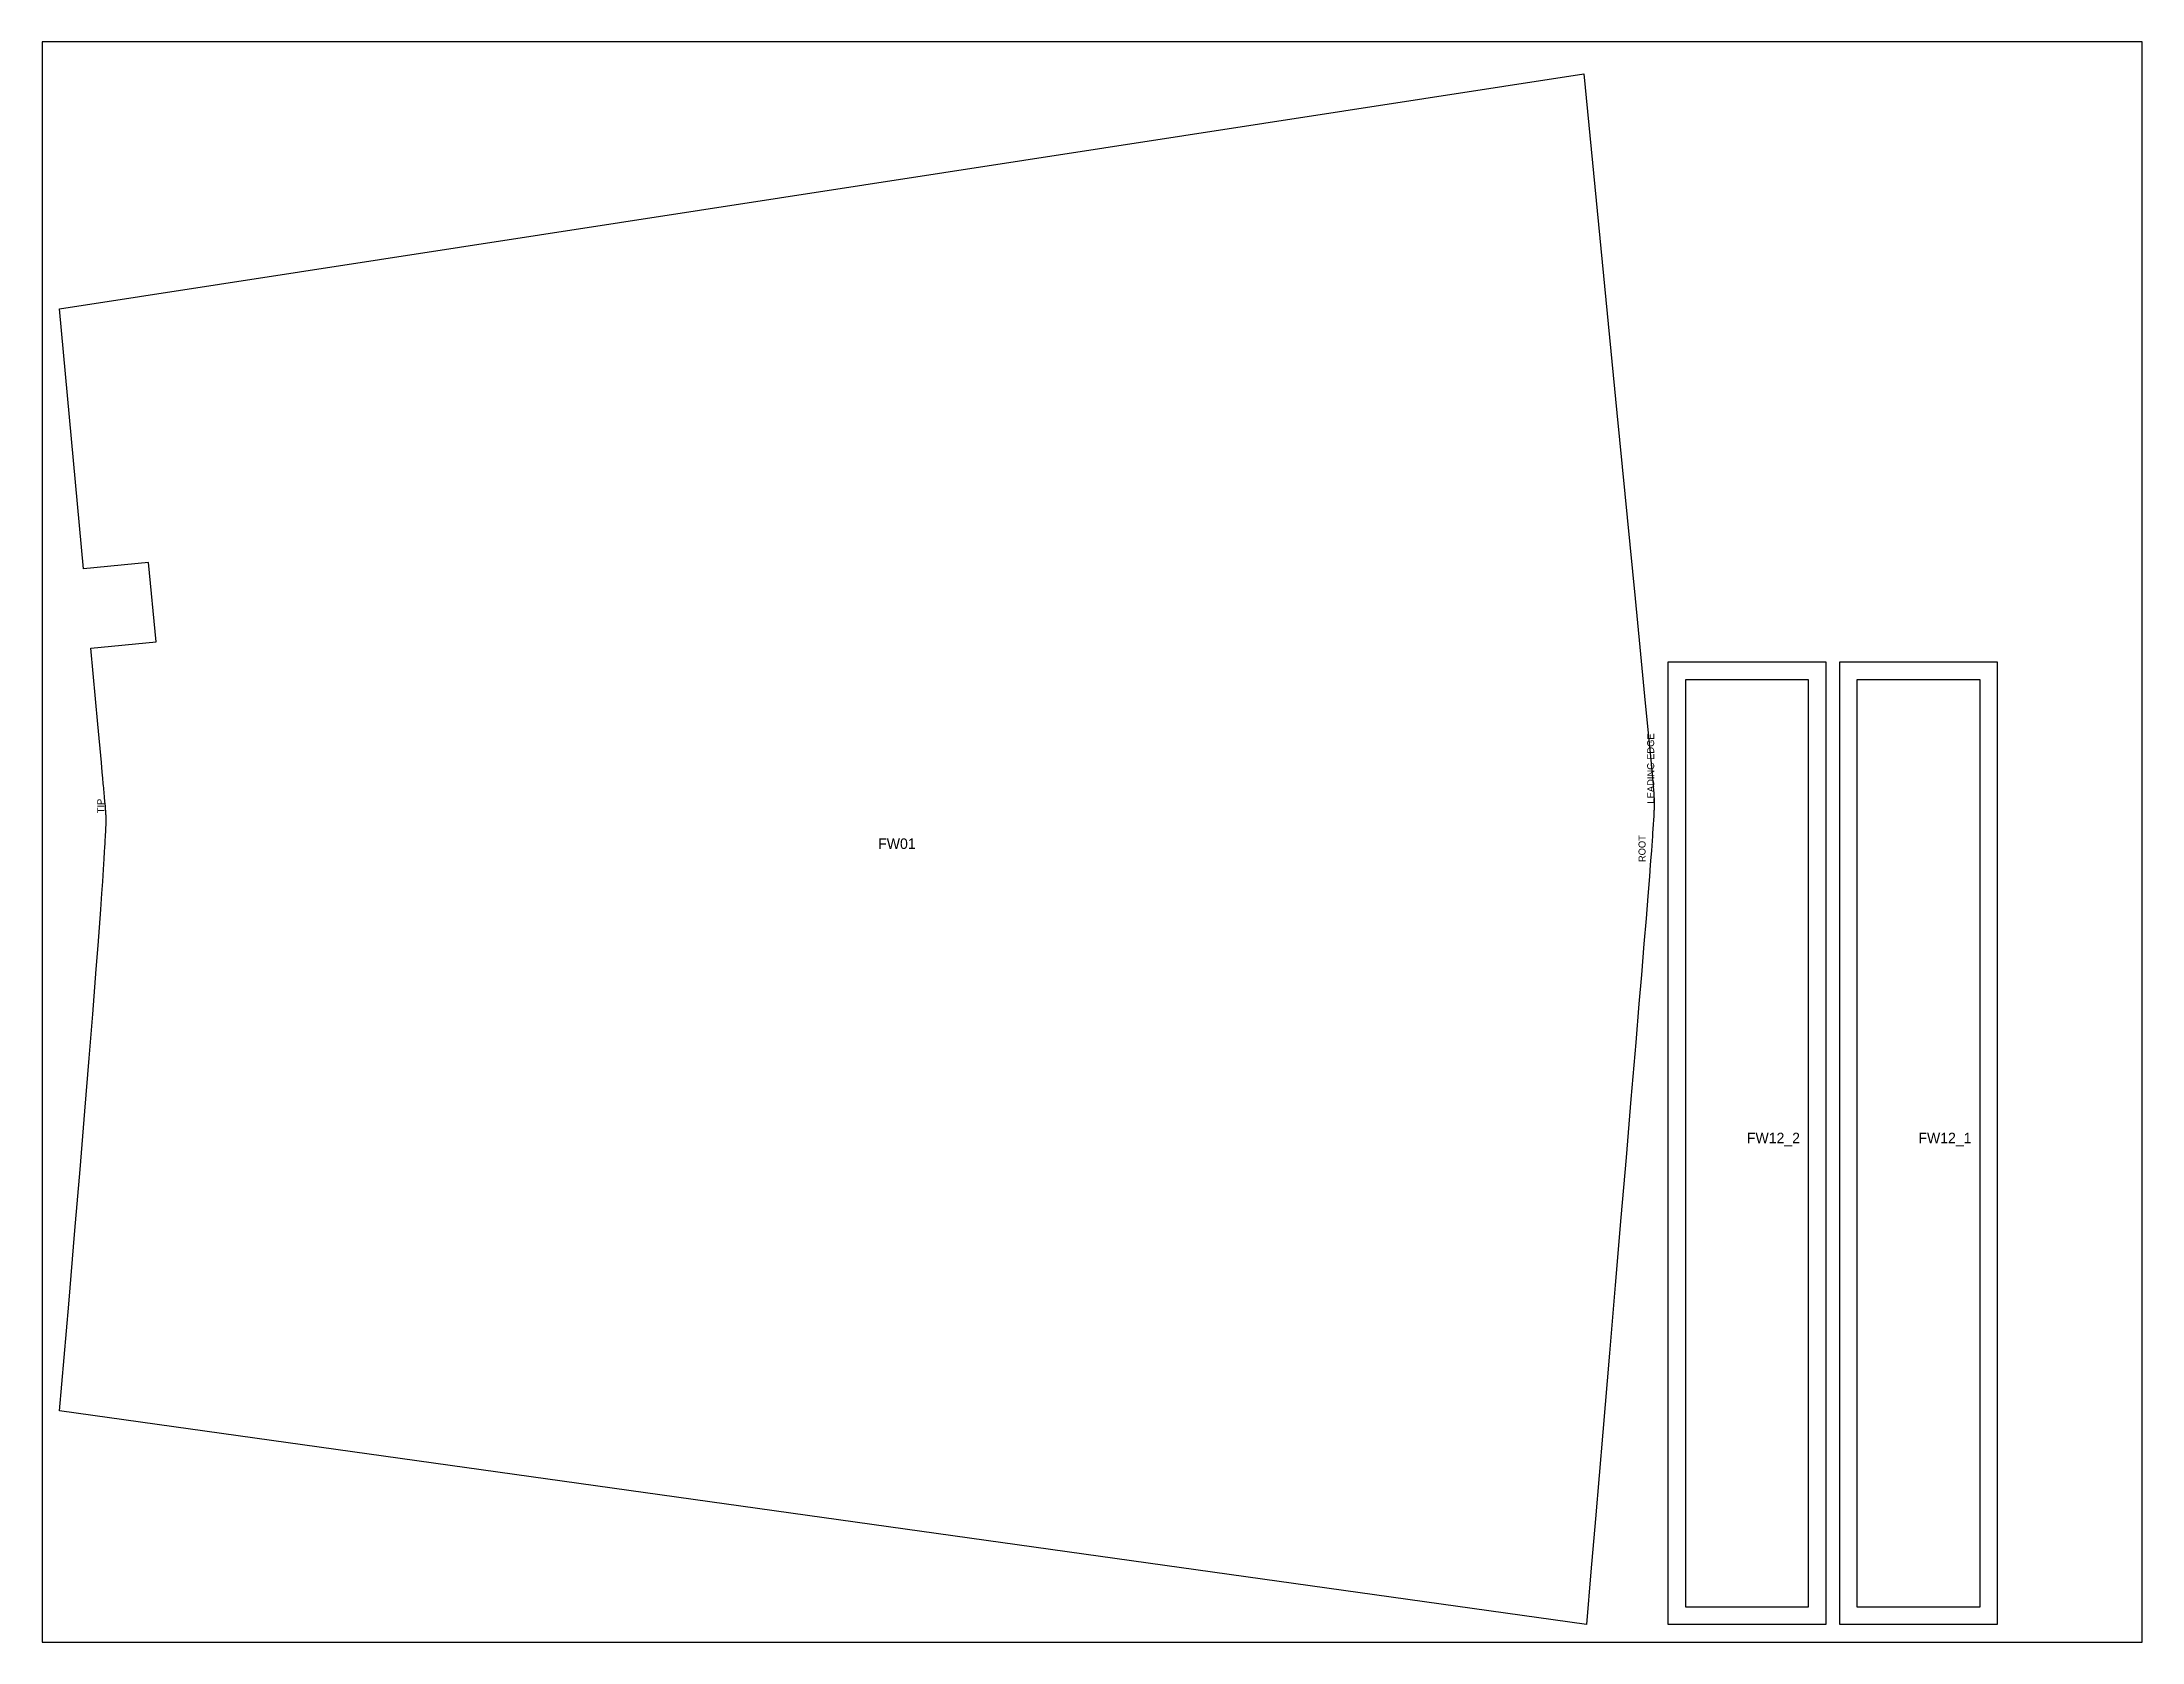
# Model space of a CAD drawing. Header units: millimetres. Extents: x 0 to 600, y 0 to 457.
import ezdxf

# ---------------------------------------------------------------- set-up
doc = ezdxf.new("R2010")
doc.units = ezdxf.units.MM
for name, color, linetype in [('CUT', 7, 'Continuous'), ('LABEL_DO_NOT_CUT', 3, 'Continuous'), ('MARK_DO_NOT_CUT', 5, 'Continuous'), ('STOCK_DO_NOT_CUT', 8, 'Continuous')]:
    doc.layers.add(name, color=color, linetype=linetype)

msp = doc.modelspace()

# ---------------------------------------------------------------- linework, layer by layer
at = {"layer": 'CUT'}
for points in [[(30.45, 308.45), (11.88, 306.64), (5, 380.97), (440.52, 448.06), (449.96, 351.19), (455.15, 298.18), (456.51, 284.26), (458.08, 268.27), (459.28, 255.96), (459.65, 252.06), (460.15, 246.84), (460.23, 245.9), (460.29, 245.26), (460.34, 244.69), (460.38, 244.19), (460.42, 243.69), (460.45, 243.24), (460.49, 242.72), (460.52, 242.28), (460.55, 241.86), (460.57, 241.49), (460.58, 241.17), (460.6, 240.89), (460.6, 240.72), (460.61, 240.55), (460.61, 240.37), (460.62, 240.27), (460.62, 240.13), (460.62, 240), (460.62, 239.86), (460.62, 239.72), (460.62, 239.57), (460.62, 239.43), (460.62, 239.28), (460.62, 239.13), (460.62, 238.98), (460.62, 238.82), (460.61, 238.66), (460.61, 238.5), (460.6, 238.28), (460.59, 238.02), (460.58, 237.75), (460.57, 237.47), (460.55, 237.08), (460.52, 236.61), (460.49, 236.12), (460.42, 234.88), (460.35, 233.74), (460.26, 232.31), (460.19, 231.24), (460.12, 230.25), (460.03, 228.94), (459.93, 227.58), (459.82, 226.08), (459.68, 224.26), (459.52, 222.12), (459.26, 218.76), (458.81, 213.08), (458.29, 206.72), (457.7, 199.52), (456.97, 190.67), (456.28, 182.38), (455.35, 171.28), (453.99, 155.16), (452.59, 138.46), (451.14, 121.32), (449.51, 101.97), (447.86, 82.57), (445.95, 60), (443.85, 35.21), (442.56, 20.06), (441.28, 5), (5, 66.04), (6.32, 81.29), (7.62, 96.53), (9.41, 117.58), (10.88, 135.05), (12.26, 151.71), (13.49, 166.81), (14.49, 179.41), (15.5, 192.23), (16.02, 199.05), (16.41, 204.19), (16.79, 209.33), (17.11, 213.88), (17.35, 217.29), (17.58, 220.7), (17.78, 223.75), (17.9, 225.79), (17.99, 227.15), (18.05, 228.17), (18.09, 229.08), (18.15, 230.09), (18.18, 230.77), (18.21, 231.43), (18.25, 232.32), (18.27, 232.86), (18.29, 233.27), (18.3, 233.63), (18.31, 233.87), (18.31, 234.05), (18.32, 234.22), (18.32, 234.34), (18.32, 234.46), (18.32, 234.58), (18.32, 234.7), (18.32, 234.82), (18.32, 234.95), (18.32, 235.07), (18.32, 235.19), (18.32, 235.29), (18.31, 235.41), (18.31, 235.56), (18.3, 235.85), (18.29, 236.14), (18.27, 236.42), (18.25, 236.74), (18.24, 237.06), (18.22, 237.3), (18.21, 237.54), (18.19, 237.77), (18.18, 237.96), (18.16, 238.17), (18.14, 238.41), (18.12, 238.7), (18.1, 238.99), (18.06, 239.42), (17.9, 241.18), (17.74, 242.94), (17.69, 243.52), (17.64, 244.09), (17.58, 244.66), (17.52, 245.36), (17.38, 246.88), (17.22, 248.52), (16.96, 251.36), (15.96, 262.23), (13.97, 283.99), (32.65, 285.77)], [(464.62, 280.04), (509.62, 280.04), (509.62, 5), (464.62, 5)], [(513.62, 280.04), (558.62, 280.04), (558.62, 5), (513.62, 5)]]:
    msp.add_lwpolyline(points, close=True, dxfattribs=at)
at = {"layer": 'MARK_DO_NOT_CUT'}
for points in [[(469.62, 275.04), (504.62, 275.04), (504.62, 10), (469.62, 10), (469.62, 275.04)], [(518.62, 275.04), (553.62, 275.04), (553.62, 10), (518.62, 10), (518.62, 275.04)]]:
    msp.add_lwpolyline(points, dxfattribs=at)
at = {"layer": 'STOCK_DO_NOT_CUT'}
msp.add_lwpolyline([(0, 0), (600, 0), (600, 457.2), (0, 457.2)], close=True, dxfattribs=at)

# ---------------------------------------------------------------- texts
at = {"layer": 'LABEL_DO_NOT_CUT'}
for s, p in [('LEADING EDGE', (460.62, 239.57)), ('TIP', (17.78, 236.81)), ('ROOT', (458.15, 222.85))]:
    msp.add_text(s, height=2, rotation=90, dxfattribs=at).set_placement(p)
for s, p in [('FW01', (238.91, 226.62)), ('FW12_2', (487.12, 142.52)), ('FW12_1', (536.12, 142.52))]:
    msp.add_text(s, height=3, dxfattribs=at).set_placement(p)

doc.saveas('drawing.dxf')
